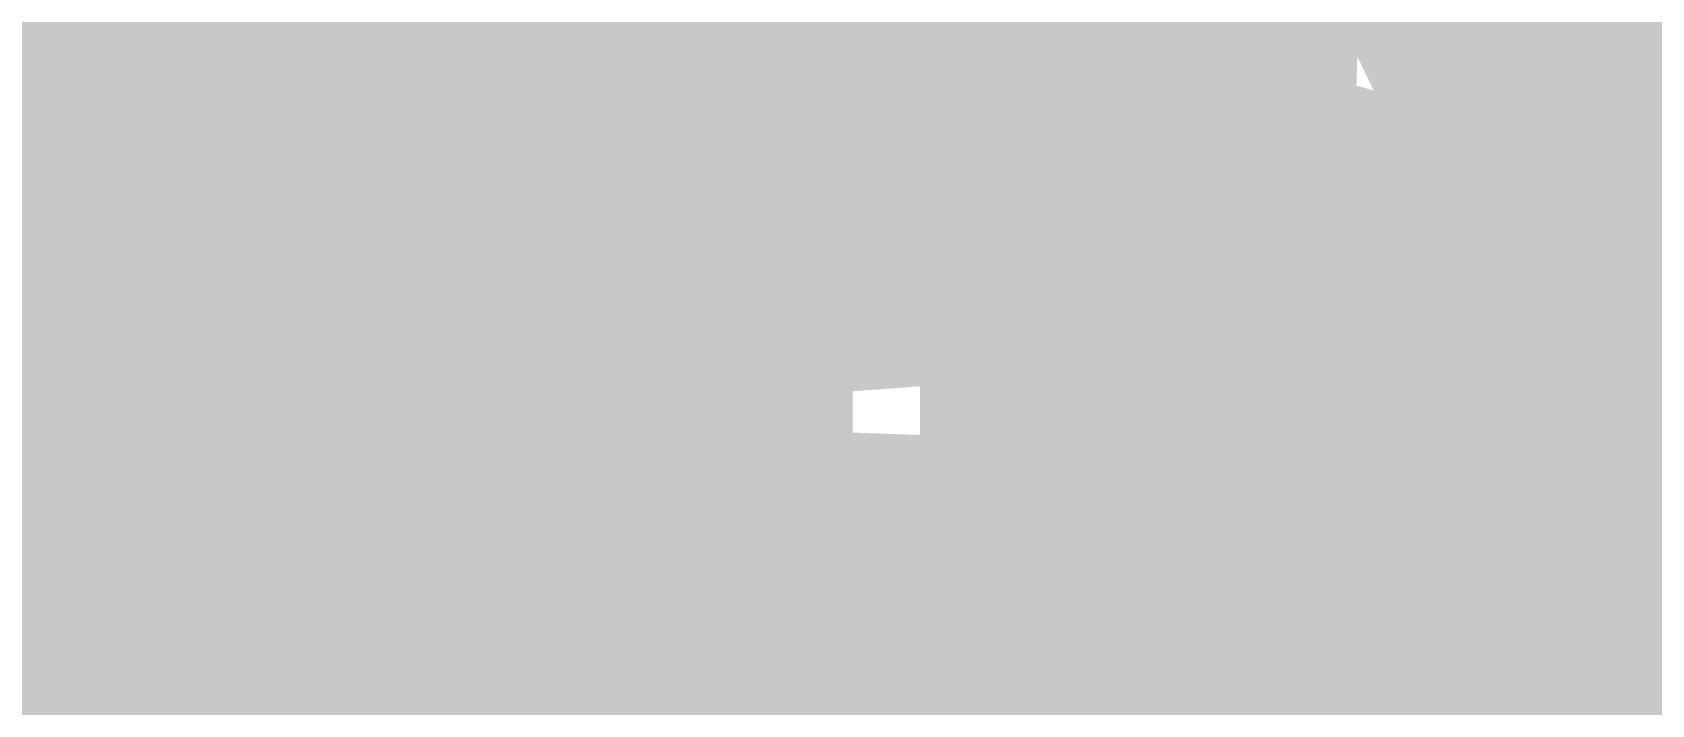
# Model space of a CAD drawing. Header units: millimetres. Extents: x -14.5 to 40, y -68.1 to 8.1.
# Drawn here: x 20.83 to 27.89, y -24.47 to -21.53 of the extents above; entities that cross this region are included whole.
import ezdxf

# ---------------------------------------------------------------- set-up
doc = ezdxf.new("R2010")
doc.units = ezdxf.units.MM
doc.header["$MEASUREMENT"] = 0
for name, color, linetype, true_color in [('Bottom-Layer', 7, 'Continuous', 0x0000ff), ('Bottom-Silkscreen-Layer', 7, 'Continuous', 0x66cc33), ('Top-Layer', 7, 'Continuous', 0xff0000), ('Top-Silkscreen-Layer', 7, 'Continuous', 0xffff00)]:
    doc.layers.add(name, color=color, linetype=linetype, true_color=true_color)

msp = doc.modelspace()

# ---------------------------------------------------------------- hatches: boundary and pattern name
at = {"layer": 'Bottom-Layer'}
msp.add_hatch(color=256, dxfattribs=at).paths.add_polyline_path([(0.7805, -0.4554), (20.5211, -0.4554), (20.2784, -0.6748), (20.1814, -0.9872), (20.2571, -1.3054), (20.4845, -1.5406), (20.8001, -1.6271), (21.1156, -1.5406), (21.343, -1.3054), (21.4187, -0.9872), (21.3217, -0.6748), (21.079, -0.4554), (39.1196, -0.4554), (39.3816, -0.6185), (39.5447, -0.8805), (39.5447, -6.2513), (38.7464, -5.4529), (38.6973, -5.4109), (38.6423, -5.3769), (38.9458, -5.0873), (39.1275, -4.7092), (39.1641, -4.2913), (39.0508, -3.8874), (38.8022, -3.5495), (38.4503, -3.3211), (38.0405, -3.2317), (37.6254, -3.2926), (37.2586, -3.4962), (36.9873, -3.8161), (36.8464, -4.2112), (36.854, -4.6306), (37.0092, -5.0204), (37.292, -5.3302), (34.9527, -5.3302), (35.2942, -5.0531), (35.5092, -4.6694), (35.5672, -4.2335), (35.4601, -3.8069), (35.2029, -3.4502), (34.832, -3.2137), (34.4001, -3.131), (33.9681, -3.2137), (33.5973, -3.4502), (33.3401, -3.8069), (33.2329, -4.2335), (33.2909, -4.6694), (33.5059, -5.0531), (33.8475, -5.3302), (33.7125, -5.3302), (33.435, -5.1532), (33.106, -5.1421), (32.8171, -5.2998), (32.6487, -5.5825), (32.6475, -5.9117), (32.814, -6.1956), (33.1017, -6.3554), (33.4307, -6.3466), (33.2691, -6.7042), (33.2349, -7.0952), (33.3321, -7.4754), (31.3336, -9.4739), (25.6112, -9.4739), (25.455, -9.1728), (25.1643, -8.998), (24.8252, -9.001), (24.5377, -9.181), (22.1737, -9.181), (14.6234, -1.6307), (14.5668, -1.3388), (14.3816, -1.1062), (14.1098, -0.9857), (13.8131, -1.0047), (13.5588, -1.1588), (13.4047, -1.413), (13.3858, -1.7097), (13.5063, -1.9816), (13.7389, -2.1668), (14.0308, -2.2233), (18.8648, -7.0573), (18.5727, -7.1098), (18.3385, -7.2921), (18.2162, -7.5625), (18.2338, -7.8588), (18.3872, -8.1128), (18.6412, -8.2662), (18.9375, -8.2838), (19.2079, -8.1615), (19.3902, -7.9273), (19.4427, -7.6352), (21.6813, -9.8739), (20.1666, -9.8739), (20.1234, -9.8307), (20.0457, -9.4972), (19.8037, -9.2548), (19.4703, -9.1767), (19.1459, -9.2862), (18.9281, -9.5505), (18.8826, -9.8899), (15.1963, -6.2037), (15.0604, -6.1129), (14.9, -6.081), (14.3625, -6.081), (14.1161, -5.9146), (13.8206, -5.881), (13.5432, -5.988), (13.3468, -6.2113), (13.276, -6.5), (13.3468, -6.7888), (13.5432, -7.012), (13.8206, -7.119), (14.1161, -7.0855), (14.3625, -6.9191), (14.7265, -6.9191), (16.8748, -9.0674), (16.6484, -9.3081), (16.5767, -9.6307), (15.0264, -11.181), (11.4624, -11.181), (11.1858, -11.0043), (10.8578, -10.9924), (10.5691, -11.1487), (10.5691, -7.1562), (10.6223, -6.853), (10.5241, -6.5612), (10.2984, -6.3519), (10, -6.276), (9.7017, -6.3519), (9.476, -6.5612), (9.3778, -6.853), (9.431, -7.1562), (9.431, -15.4), (9.4743, -15.6178), (9.5977, -15.8024), (10.1763, -16.381), (8.0624, -16.381), (7.816, -16.2146), (7.5206, -16.1811), (7.2432, -16.2881), (7.0468, -16.5113), (6.976, -16.8), (7.0468, -17.0888), (7.2432, -17.312), (7.5206, -17.419), (7.816, -17.3855), (8.0624, -17.2191), (10.0058, -17.2191), (9.8784, -17.5455), (9.947, -17.8891), (10.19, -18.1416), (10.5307, -18.2233), (11.4037, -19.0964), (11.5397, -19.1872), (11.7, -19.2191), (13.5, -19.2191), (13.6604, -19.1872), (13.7963, -19.0964), (19.8693, -13.0233), (20.1126, -12.9868), (20.3228, -12.859), (20.4674, -12.66), (30.681, -22.8736), (30.681, -39.9157), (30.4052, -40.1198), (30.279, -40.4389), (30.3406, -40.7764), (30.5713, -41.0304), (30.9014, -41.1241), (31.2311, -41.029), (31.2311, -57.0876), (31.0647, -57.3339), (31.0312, -57.6294), (31.1381, -57.9068), (31.3614, -58.1032), (31.6501, -58.174), (31.9389, -58.1032), (32.1621, -57.9068), (32.2691, -57.6294), (32.2356, -57.3339), (32.0692, -57.0876), (32.0692, -54.6609), (33.7268, -56.3186), (33.7838, -56.6114), (33.9702, -56.8443), (34.2433, -56.9641), (33.8844, -57.3231), (33.5477, -57.226), (33.2118, -57.3256), (32.9825, -57.5906), (32.9321, -57.9374), (33.0766, -58.2566), (33.3704, -58.4476), (33.7208, -58.4502), (34.0173, -58.2636), (34.1411, -58.223), (34.2464, -58.1463), (36.2464, -56.1463), (36.3372, -56.0104), (36.3691, -55.85), (36.3691, -54.05), (36.3372, -53.8896), (36.2464, -53.7537), (33.6191, -51.1265), (33.6191, -18.7585), (33.6693, -18.7664), (33.7201, -18.7691), (34.8811, -18.7691), (34.8811, -49.0376), (34.7146, -49.284), (34.6811, -49.5794), (34.7881, -49.8568), (35.0113, -50.0533), (35.3001, -50.1241), (35.5889, -50.0533), (35.8121, -49.8568), (35.9191, -49.5794), (35.8856, -49.284), (35.7191, -49.0376), (35.7191, -18.8736), (36.9317, -17.661), (37.0006, -18.0971), (37.2262, -18.4766), (37.5765, -18.7453), (38.0015, -18.8649), (38.4405, -18.8184), (38.831, -18.6124), (38.831, -44.9557), (38.5841, -44.8091), (38.2976, -44.7896), (38.0331, -44.9016), (37.8477, -45.1208), (37.7811, -45.4001), (37.8477, -45.6794), (38.0331, -45.8987), (38.2976, -46.0106), (38.5841, -45.9912), (38.831, -45.8446), (38.831, -49.5757), (38.4807, -49.926), (38.1888, -49.9825), (37.9562, -50.1677), (37.8357, -50.4395), (37.8547, -50.7362), (38.0088, -50.9905), (38.2631, -51.1446), (38.5598, -51.1636), (38.8316, -51.0431), (39.0168, -50.8105), (39.0733, -50.5186), (39.5447, -50.0472), (39.5447, -59.3196), (39.3816, -59.5816), (39.1196, -59.7447), (0.7805, -59.7447), (0.5185, -59.5816), (0.3554, -59.3197), (0.3554, -0.8805), (0.5185, -0.6185)])
at = {"layer": 'Bottom-Silkscreen-Layer'}
for points in [[(27.0728, -22.0793), (27.0728, -22.1252), (27.0565, -22.1252), (27.0401, -22.1252), (27.0401, -22.1416), (27.0401, -22.158), (27.0237, -22.158), (27.0073, -22.158), (27.0073, -22.1744), (27.0073, -22.1907), (26.9913, -22.1907), (26.9752, -22.1907), (26.9733, -22.2219), (26.9713, -22.253), (26.9565, -22.2551), (26.9418, -22.2572), (26.9418, -22.2731), (26.9418, -22.289), (26.9254, -22.289), (26.909, -22.289), (26.909, -22.3054), (26.909, -22.3218), (26.893, -22.3218), (26.8769, -22.3218), (26.8749, -22.3529), (26.8729, -22.3841), (26.8582, -22.3862), (26.8434, -22.3883), (26.8434, -22.4042), (26.8434, -22.4201), (26.7156, -22.4201), (26.5878, -22.4201), (26.5878, -22.4037), (26.5878, -22.3873), (26.5714, -22.3873), (26.555, -22.3873), (26.555, -22.371), (26.555, -22.3546), (26.5386, -22.3546), (26.5223, -22.3546), (26.5223, -22.3387), (26.5223, -22.3227), (26.5075, -22.3206), (26.4928, -22.3185), (26.4908, -22.2874), (26.4888, -22.2563), (26.4727, -22.2563), (26.4567, -22.2563), (26.4567, -22.2399), (26.4567, -22.2235), (26.4403, -22.2235), (26.4239, -22.2235), (26.4239, -22.2071), (26.4239, -22.1907), (26.4076, -22.1907), (26.3912, -22.1907), (26.3912, -22.1747), (26.3912, -22.1586), (26.3748, -22.1422), (26.3584, -22.1258), (26.3584, -22.1096), (26.3584, -22.0933), (26.3436, -22.0912), (26.3289, -22.0892), (26.3268, -22.0669), (26.3247, -22.0447), (26.3333, -22.0392), (26.342, -22.0336), (26.478, -22.0335), (26.614, -22.0334), (26.614, -22.0498), (26.614, -22.0662), (26.6304, -22.0662), (26.6468, -22.0662), (26.6468, -22.0821), (26.6468, -22.0981), (26.6615, -22.1002), (26.6763, -22.1023), (26.6783, -22.1167), (26.6804, -22.1311), (26.6922, -22.1349), (26.7039, -22.1386), (26.711, -22.1532), (26.718, -22.1678), (26.7185, -22.1498), (26.7189, -22.1318), (26.7353, -22.1318), (26.7517, -22.1318), (26.7517, -22.1054), (26.7517, -22.079), (26.7681, -22.0716), (26.7844, -22.0641), (26.7844, -22.0488), (26.7844, -22.0334), (26.9286, -22.0334), (27.0728, -22.0334)], [(21.8947, -23.2098), (21.8947, -23.9275), (21.4523, -23.9275), (21.0098, -23.9275), (21.0098, -23.8161), (21.0098, -23.7046), (21.3245, -23.7046), (21.6391, -23.7046), (21.6391, -23.5211), (21.6391, -23.3376), (21.3769, -23.3376), (21.1147, -23.3376), (21.1147, -23.3217), (21.1147, -23.3058), (21.1, -23.3037), (21.0852, -23.3016), (21.0834, -23.2116), (21.0816, -23.1217), (21.0981, -23.1175), (21.1147, -23.1134), (21.1147, -23.0977), (21.1147, -23.082), (21.3769, -23.082), (21.6391, -23.082), (21.6391, -22.8985), (21.6391, -22.715), (21.3245, -22.715), (21.0098, -22.715), (21.0098, -22.6036), (21.0098, -22.4922), (21.4523, -22.4922), (21.8947, -22.4922)], [(23.3367, -22.6036), (23.3367, -22.715), (23.1237, -22.715), (22.9107, -22.715), (22.9107, -23.3213), (22.9107, -23.9275), (22.7743, -23.9275), (22.638, -23.9275), (22.6301, -23.9196), (22.6223, -23.9117), (22.6223, -23.3134), (22.6223, -22.715), (22.4256, -22.715), (22.229, -22.715), (22.229, -22.6036), (22.229, -22.4922), (22.7829, -22.4922), (23.3367, -22.4922)], [(25.8602, -23.2098), (25.8602, -23.9275), (25.4866, -23.9275), (25.113, -23.9275), (25.113, -23.9114), (25.113, -23.8953), (25.0655, -23.8933), (25.018, -23.8914), (25.0159, -23.8767), (25.0138, -23.8619), (24.9979, -23.8619), (24.9819, -23.8619), (24.9819, -23.8455), (24.9819, -23.8292), (24.9655, -23.8292), (24.9492, -23.8292), (24.9492, -23.8128), (24.9492, -23.7964), (24.9328, -23.7964), (24.9164, -23.7964), (24.9164, -23.78), (24.9164, -23.7636), (24.9, -23.7636), (24.8836, -23.7636), (24.8836, -23.7309), (24.8836, -23.6981), (24.8672, -23.6981), (24.8508, -23.6981), (24.8508, -23.6457), (24.8508, -23.5932), (24.8408, -23.5932), (24.8308, -23.5932), (24.8245, -23.5764), (24.8181, -23.5596), (24.8181, -23.5011), (24.8181, -23.4425), (24.8342, -23.4425), (24.8504, -23.4425), (24.8522, -23.3786), (24.8541, -23.3147), (24.8689, -23.3126), (24.8836, -23.3105), (24.8836, -23.2946), (24.8836, -23.2787), (24.9, -23.2787), (24.9164, -23.2787), (24.9164, -23.2623), (24.9164, -23.2459), (24.9328, -23.2459), (24.9492, -23.2459), (24.9492, -23.2295), (24.9492, -23.2131), (24.9651, -23.2131), (24.981, -23.2131), (24.9831, -23.1984), (24.9852, -23.1836), (25.0344, -23.1799), (25.0835, -23.1762), (25.0491, -23.175), (25.0147, -23.1738), (25.0147, -23.1574), (25.0147, -23.141), (24.9983, -23.141), (24.9819, -23.141), (24.9819, -23.1246), (24.9819, -23.1083), (24.9655, -23.1083), (24.9492, -23.1083), (24.9492, -23.0923), (24.9492, -23.0764), (24.9344, -23.0743), (24.9197, -23.0722), (24.9177, -23.0425), (24.9158, -23.0128), (24.9013, -23.0065), (24.8869, -23.0001), (24.8851, -22.8772), (24.8833, -22.7544), (24.8999, -22.7544), (24.9164, -22.7544), (24.9164, -22.7116), (24.9164, -22.6689), (24.9328, -22.6614), (24.9492, -22.6539), (24.9492, -22.6386), (24.9492, -22.6233), (24.9655, -22.6233), (24.9819, -22.6233), (24.9819, -22.6069), (24.9819, -22.5905), (24.9983, -22.5905), (25.0147, -22.5905), (25.0147, -22.5809), (25.0147, -22.5713), (25.0274, -22.5645), (25.0401, -22.5577), (25.0597, -22.5577), (25.0793, -22.5577), (25.0814, -22.543), (25.0835, -22.5283), (25.147, -22.5264), (25.2105, -22.5245), (25.2126, -22.51), (25.2146, -22.4955), (25.5374, -22.4938), (25.8602, -22.4921)], [(26.909, -22.5086), (26.909, -22.525), (26.9418, -22.525), (26.9745, -22.525), (26.9745, -22.541), (26.9745, -22.557), (27.0057, -22.559), (27.0368, -22.561), (27.0389, -22.5758), (27.041, -22.5905), (27.0569, -22.5905), (27.0728, -22.5905), (27.0728, -22.6069), (27.0728, -22.6233), (27.0892, -22.6233), (27.1056, -22.6233), (27.1056, -22.6373), (27.1056, -22.6513), (27.122, -22.6665), (27.1384, -22.6816), (27.1384, -22.718), (27.1384, -22.7544), (27.1548, -22.7544), (27.1712, -22.7544), (27.1712, -22.8985), (27.1712, -23.0427), (27.1548, -23.0427), (27.1384, -23.0427), (27.1384, -23.0755), (27.1384, -23.1083), (27.122, -23.1083), (27.1056, -23.1083), (27.1056, -23.1246), (27.1056, -23.141), (27.0896, -23.141), (27.0736, -23.141), (27.0716, -23.1722), (27.0696, -23.2033), (27.0384, -23.2053), (27.0073, -23.2073), (27.0073, -23.2233), (27.0073, -23.2393), (26.9909, -23.2393), (26.9745, -23.2393), (26.9745, -23.2557), (26.9745, -23.2721), (26.9418, -23.2721), (26.909, -23.2721), (26.909, -23.2885), (26.909, -23.3049), (26.8762, -23.3049), (26.8434, -23.3049), (26.8434, -23.3213), (26.8434, -23.3376), (26.8107, -23.3376), (26.7779, -23.3376), (26.7779, -23.354), (26.7779, -23.3704), (26.7451, -23.3704), (26.7123, -23.3704), (26.7123, -23.3868), (26.7123, -23.4032), (26.6796, -23.4032), (26.6468, -23.4032), (26.6468, -23.4196), (26.6468, -23.4359), (26.614, -23.4359), (26.5813, -23.4359), (26.5813, -23.4523), (26.5813, -23.4687), (26.5649, -23.4687), (26.5485, -23.4687), (26.5485, -23.4851), (26.5485, -23.5015), (26.5321, -23.5015), (26.5157, -23.5015), (26.5157, -23.5539), (26.5157, -23.6063), (26.5321, -23.6063), (26.5485, -23.6063), (26.5485, -23.6227), (26.5485, -23.6391), (26.5649, -23.6391), (26.5813, -23.6391), (26.5813, -23.6552), (26.5813, -23.6713), (26.6255, -23.6732), (26.6697, -23.6752), (26.6762, -23.6899), (26.6827, -23.7046), (26.7008, -23.7046), (26.7189, -23.7046), (26.7189, -23.6883), (26.7189, -23.6719), (26.8008, -23.6719), (26.8828, -23.6719), (26.8828, -23.6555), (26.8828, -23.6391), (26.9151, -23.6391), (26.9474, -23.6391), (26.9495, -23.6244), (26.9516, -23.6096), (26.9827, -23.6076), (27.0139, -23.6056), (27.0139, -23.5936), (27.0139, -23.5815), (27.0242, -23.5775), (27.0346, -23.5736), (27.0865, -23.5736), (27.1384, -23.5736), (27.1384, -23.6063), (27.1384, -23.6391), (27.1548, -23.6391), (27.1712, -23.6391), (27.1712, -23.6719), (27.1712, -23.7046), (27.1876, -23.7046), (27.2039, -23.7046), (27.2039, -23.737), (27.2039, -23.7693), (27.2187, -23.7714), (27.2334, -23.7735), (27.2355, -23.8013), (27.2375, -23.8292), (27.2207, -23.8292), (27.2039, -23.8292), (27.2039, -23.8455), (27.2039, -23.8619), (27.1712, -23.8619), (27.1384, -23.8619), (27.1384, -23.8783), (27.1384, -23.8947), (27.0892, -23.8947), (27.0401, -23.8947), (27.0401, -23.9111), (27.0401, -23.9275), (26.9914, -23.9275), (26.9427, -23.9275), (26.9406, -23.9422), (26.9385, -23.957), (26.7156, -23.957), (26.4928, -23.957), (26.4907, -23.9422), (26.4886, -23.9275), (26.4563, -23.9275), (26.4239, -23.9275), (26.4239, -23.9111), (26.4239, -23.8947), (26.3912, -23.8947), (26.3584, -23.8947), (26.3584, -23.8783), (26.3584, -23.8619), (26.342, -23.8619), (26.3256, -23.8619), (26.3256, -23.8455), (26.3256, -23.8292), (26.3092, -23.8292), (26.2929, -23.8292), (26.2929, -23.8128), (26.2929, -23.7964), (26.2765, -23.7964), (26.2601, -23.7964), (26.2601, -23.7636), (26.2601, -23.7309), (26.2437, -23.7309), (26.2273, -23.7309), (26.2273, -23.6817), (26.2273, -23.6326), (26.2109, -23.6326), (26.1945, -23.6326), (26.1945, -23.5375), (26.1945, -23.4425), (26.2109, -23.4425), (26.2273, -23.4425), (26.2273, -23.3933), (26.2273, -23.3442), (26.2437, -23.3442), (26.2601, -23.3442), (26.2601, -23.3114), (26.2601, -23.2787), (26.2765, -23.2787), (26.2929, -23.2787), (26.2929, -23.2623), (26.2929, -23.2459), (26.3092, -23.2459), (26.3256, -23.2459), (26.3256, -23.2295), (26.3256, -23.2131), (26.3584, -23.2131), (26.3912, -23.2131), (26.3912, -23.1967), (26.3912, -23.1803), (26.4076, -23.1803), (26.4239, -23.1803), (26.4239, -23.164), (26.4239, -23.1476), (26.4567, -23.1476), (26.4895, -23.1476), (26.4895, -23.1312), (26.4895, -23.1148), (26.5223, -23.1148), (26.555, -23.1148), (26.555, -23.0984), (26.555, -23.082), (26.5878, -23.082), (26.6206, -23.082), (26.6206, -23.0657), (26.6206, -23.0493), (26.6697, -23.0493), (26.7189, -23.0493), (26.7189, -23.0329), (26.7189, -23.0165), (26.7348, -23.0165), (26.7508, -23.0165), (26.7529, -23.0018), (26.755, -22.987), (26.7857, -22.985), (26.8165, -22.983), (26.8185, -22.9523), (26.8205, -22.9215), (26.8352, -22.9194), (26.85, -22.9173), (26.85, -22.8653), (26.85, -22.8133), (26.8336, -22.8133), (26.8172, -22.8133), (26.8172, -22.797), (26.8172, -22.7806), (26.7844, -22.7806), (26.7517, -22.7806), (26.7517, -22.7642), (26.7517, -22.7478), (26.6829, -22.7478), (26.614, -22.7478), (26.614, -22.7642), (26.614, -22.7806), (26.5485, -22.7806), (26.4829, -22.7806), (26.4829, -22.797), (26.4829, -22.8133), (26.4502, -22.8133), (26.4174, -22.8133), (26.4174, -22.8297), (26.4174, -22.8461), (26.3551, -22.8461), (26.2929, -22.8461), (26.2929, -22.8133), (26.2929, -22.7806), (26.2765, -22.7806), (26.2601, -22.7806), (26.2601, -22.7478), (26.2601, -22.715), (26.254, -22.715), (26.2479, -22.715), (26.2376, -22.7047), (26.2273, -22.6944), (26.2273, -22.6425), (26.2273, -22.5905), (26.2437, -22.5905), (26.2601, -22.5905), (26.2601, -22.5741), (26.2601, -22.5577), (26.2924, -22.5577), (26.3247, -22.5577), (26.3268, -22.543), (26.3289, -22.5283), (26.3764, -22.5263), (26.4239, -22.5244), (26.4239, -22.5083), (26.4239, -22.4922), (26.6665, -22.4922), (26.909, -22.4922)], [(28.6001, -22.5709), (28.6001, -22.6495), (28.5902, -22.6495), (28.5804, -22.6495), (28.5804, -22.715), (28.5804, -22.7806), (28.5643, -22.7806), (28.5481, -22.7806), (28.5462, -22.8412), (28.5444, -22.9018), (28.5296, -22.9083), (28.5149, -22.9148), (28.5149, -22.9617), (28.5149, -23.0086), (28.4986, -23.024), (28.4823, -23.0394), (28.4822, -23.0902), (28.4821, -23.141), (28.4659, -23.141), (28.4498, -23.141), (28.4479, -23.2049), (28.446, -23.2688), (28.4315, -23.2709), (28.417, -23.2729), (28.4151, -23.3331), (28.4133, -23.3933), (28.3985, -23.3998), (28.3838, -23.4063), (28.3838, -23.4539), (28.3838, -23.5015), (28.3674, -23.5015), (28.351, -23.5015), (28.351, -23.567), (28.351, -23.6326), (28.3348, -23.6326), (28.3187, -23.6326), (28.3168, -23.6965), (28.3149, -23.7603), (28.3002, -23.7624), (28.2855, -23.7645), (28.2855, -23.8168), (28.2855, -23.8691), (28.2691, -23.8855), (28.2527, -23.9018), (28.2527, -23.9147), (28.2527, -23.9275), (28.0429, -23.9275), (27.8332, -23.9275), (27.8332, -23.9115), (27.8332, -23.8956), (27.8184, -23.8935), (27.8037, -23.8914), (27.8018, -23.8275), (27.7999, -23.7636), (27.7838, -23.7636), (27.7676, -23.7636), (27.7676, -23.6981), (27.7676, -23.6326), (27.7513, -23.6326), (27.7349, -23.6326), (27.7349, -23.5834), (27.7349, -23.5342), (27.7288, -23.5342), (27.7227, -23.5342), (27.7124, -23.5239), (27.7021, -23.5136), (27.7021, -23.4589), (27.7021, -23.4041), (27.6873, -23.402), (27.6726, -23.3999), (27.6707, -23.336), (27.6688, -23.2721), (27.6527, -23.2721), (27.6365, -23.2721), (27.6365, -23.2232), (27.6365, -23.1744), (27.6202, -23.158), (27.6038, -23.1416), (27.6038, -23.0926), (27.6038, -23.0436), (27.589, -23.0415), (27.5743, -23.0394), (27.5724, -22.9755), (27.5705, -22.9116), (27.5544, -22.9116), (27.5382, -22.9116), (27.5382, -22.8461), (27.5382, -22.7806), (27.5218, -22.7806), (27.5055, -22.7806), (27.5055, -22.7314), (27.5055, -22.6823), (27.4994, -22.6823), (27.4933, -22.6823), (27.483, -22.672), (27.4727, -22.6617), (27.4727, -22.5769), (27.4727, -22.4922), (27.6169, -22.4922), (27.7611, -22.4922), (27.7611, -22.5081), (27.7611, -22.5241), (27.7758, -22.5262), (27.7906, -22.5283), (27.7925, -22.5917), (27.7943, -22.6552), (27.8088, -22.6573), (27.8234, -22.6593), (27.8252, -22.7228), (27.8271, -22.7863), (27.8416, -22.7883), (27.8561, -22.7904), (27.858, -22.8539), (27.8599, -22.9173), (27.8744, -22.9194), (27.8889, -22.9215), (27.8908, -22.9839), (27.8926, -23.0464), (27.9071, -23.0527), (27.9217, -23.0591), (27.9235, -23.1183), (27.9254, -23.1774), (27.9399, -23.1838), (27.9544, -23.1902), (27.9564, -23.2487), (27.9583, -23.3071), (27.9744, -23.3221), (27.9905, -23.337), (27.9905, -23.3874), (27.9905, -23.4377), (28.0069, -23.4529), (28.0233, -23.4681), (28.0243, -23.5225), (28.0252, -23.5768), (28.028, -23.5588), (28.0307, -23.5408), (28.0466, -23.5408), (28.0626, -23.5408), (28.0626, -23.4753), (28.0626, -23.4097), (28.079, -23.4097), (28.0954, -23.4097), (28.0954, -23.3442), (28.0954, -23.2787), (28.1118, -23.2787), (28.1281, -23.2787), (28.1281, -23.2131), (28.1281, -23.1476), (28.1445, -23.1476), (28.1609, -23.1476), (28.1609, -23.082), (28.1609, -23.0165), (28.1773, -23.0165), (28.1937, -23.0165), (28.1937, -22.951), (28.1937, -22.8854), (28.2101, -22.8854), (28.2265, -22.8854), (28.2265, -22.8199), (28.2265, -22.7544), (28.2428, -22.7544), (28.2592, -22.7544), (28.2592, -22.6888), (28.2592, -22.6233), (28.2756, -22.6233), (28.292, -22.6233), (28.292, -22.5577), (28.292, -22.4922), (28.446, -22.4922), (28.6001, -22.4922)], [(25.3675, -22.7625), (25.3654, -22.7773), (25.3179, -22.7792), (25.2703, -22.7811), (25.2703, -22.7972), (25.2703, -22.8133), (25.2539, -22.8133), (25.2376, -22.8133), (25.2376, -22.8297), (25.2376, -22.8461), (25.2212, -22.8461), (25.2048, -22.8461), (25.2048, -22.8981), (25.2048, -22.9501), (25.2195, -22.9521), (25.2343, -22.9542), (25.2363, -22.9854), (25.2383, -23.0165), (25.2543, -23.0165), (25.2703, -23.0165), (25.2703, -23.0329), (25.2703, -23.0493), (25.3359, -23.0493), (25.4014, -23.0493), (25.4014, -23.0657), (25.4014, -23.082), (25.4702, -23.082), (25.5391, -23.082), (25.5391, -22.9149), (25.5391, -22.7478), (25.4543, -22.7478), (25.3696, -22.7478)], [(25.2376, -23.354), (25.2376, -23.3704), (25.2212, -23.3704), (25.2048, -23.3704), (25.2048, -23.3868), (25.2048, -23.4032), (25.1884, -23.4032), (25.172, -23.4032), (25.172, -23.5048), (25.172, -23.6063), (25.1884, -23.6063), (25.2048, -23.6063), (25.2048, -23.6224), (25.2048, -23.6384), (25.2359, -23.6404), (25.2671, -23.6424), (25.2691, -23.6571), (25.2712, -23.6719), (25.4052, -23.6719), (25.5391, -23.6719), (25.5391, -23.5048), (25.5391, -23.3376), (25.3883, -23.3376), (25.2376, -23.3376)]]:
    msp.add_hatch(color=256, dxfattribs=at).paths.add_polyline_path(points)
at = {"layer": 'Top-Layer'}
msp.add_hatch(color=256, dxfattribs=at).paths.add_polyline_path([(20.6191, -20.4001), (20.5872, -20.2397), (20.4964, -20.1038), (20.2726, -19.88), (20.9014, -20.0502), (21.5527, -20.0427), (22.1775, -19.8581), (22.7283, -19.5103), (23.1635, -19.0256), (23.4503, -18.4407), (23.567, -17.7998), (23.5047, -17.1514), (23.2681, -16.5445), (22.8752, -16.0249), (22.3556, -15.632), (21.7487, -15.3954), (21.1003, -15.3331), (20.4594, -15.4498), (19.8745, -15.7366), (19.3898, -16.1718), (19.042, -16.7226), (18.8574, -17.3474), (18.8499, -17.9987), (19.0201, -18.6275), (18.6191, -18.2265), (18.6191, -13.7511), (19.3566, -13.7511), (19.5822, -13.6576), (19.6757, -13.432), (19.6757, -12.9824), (19.9206, -13.0237), (20.1623, -12.9663), (20.3624, -12.8191), (20.7999, -12.8191), (20.9603, -12.7872), (21.0962, -12.6964), (22.4736, -11.319), (22.6, -11.319), (22.7061, -11.3008), (22.8001, -11.2485), (22.894, -11.3008), (23.0001, -11.319), (23.4001, -11.319), (23.5061, -11.3009), (23.6, -11.2486), (23.6254, -11.267), (23.6524, -11.2828), (23.3687, -11.3771), (23.1623, -11.5935), (23.0813, -11.8813), (23.1447, -12.1735), (23.3377, -12.4019), (23.6152, -12.5132), (23.9125, -12.4815), (24.1602, -12.3141), (24.3006, -12.0501), (24.3009, -11.7511), (24.161, -11.4868), (23.9136, -11.319), (24.2, -11.319), (24.2948, -11.3046), (24.381, -11.2626), (24.381, -25.7292), (24.4129, -25.8895), (24.5037, -26.0255), (25.6419, -27.1636), (25.6419, -28.4351), (25.7354, -28.6607), (25.961, -28.7541), (26.1569, -28.7541), (26.1569, -28.854), (26.1888, -29.0143), (26.2797, -29.1503), (27.2264, -30.097), (26.788, -30.097), (26.5624, -30.1905), (26.469, -30.4161), (26.469, -31.3161), (26.5624, -31.5417), (26.788, -31.6351), (27.588, -31.6351), (27.7713, -31.5772), (27.888, -31.4246), (28.0048, -31.5772), (28.1881, -31.6351), (28.9881, -31.6351), (29.2137, -31.5417), (29.3071, -31.3161), (29.3071, -30.4161), (29.2137, -30.1905), (28.9881, -30.097), (28.4116, -30.097), (27.0687, -28.7541), (27.191, -28.7541), (27.4166, -28.6607), (27.51, -28.4351), (27.51, -26.5751), (27.4166, -26.3495), (27.191, -26.256), (26.5692, -26.256), (26.6133, -26.1159), (26.6234, -25.9694), (33.8237, -18.7691), (35.0801, -18.7691), (35.3246, -18.7036), (35.5036, -18.5246), (35.5691, -18.28), (35.5691, -16.92), (35.5677, -16.8829), (35.5635, -16.8459), (35.6762, -16.9004), (35.8001, -16.9191), (37.2302, -16.9191), (37.0113, -17.2743), (36.9312, -17.6837), (36.9999, -18.0952), (37.2087, -18.4564), (37.5311, -18.7212), (37.5311, -29.4706), (29.1243, -38.0616), (29.0758, -37.9962), (29.0191, -37.9377), (29.0191, -36.0001), (28.9872, -35.8397), (28.8964, -35.7038), (21.9467, -28.7541), (22.8211, -28.7541), (23.0467, -28.6607), (23.1402, -28.4351), (23.1402, -26.5751), (23.0467, -26.3495), (22.8211, -26.256), (21.5911, -26.256), (21.3655, -26.3495), (21.2721, -26.5751), (21.2721, -28.0795), (20.6191, -27.4265)])

# ---------------------------------------------------------------- linework, layer by layer
at = {"layer": 'Bottom-Silkscreen-Layer', "const_width": 0.254}
for points in [[(27.0728, -22.0793), (27.0728, -22.1252), (27.0565, -22.1252), (27.0401, -22.1252), (27.0401, -22.1416), (27.0401, -22.158), (27.0237, -22.158), (27.0073, -22.158), (27.0073, -22.1744), (27.0073, -22.1907), (26.9913, -22.1907), (26.9752, -22.1907), (26.9733, -22.2219), (26.9713, -22.253), (26.9565, -22.2551), (26.9418, -22.2572), (26.9418, -22.2731), (26.9418, -22.289), (26.9254, -22.289), (26.909, -22.289), (26.909, -22.3054), (26.909, -22.3218), (26.893, -22.3218), (26.8769, -22.3218), (26.8749, -22.3529), (26.8729, -22.3841), (26.8582, -22.3862), (26.8434, -22.3883), (26.8434, -22.4042), (26.8434, -22.4201), (26.7156, -22.4201), (26.5878, -22.4201), (26.5878, -22.4037), (26.5878, -22.3873), (26.5714, -22.3873), (26.555, -22.3873), (26.555, -22.371), (26.555, -22.3546), (26.5386, -22.3546), (26.5223, -22.3546), (26.5223, -22.3387), (26.5223, -22.3227), (26.5075, -22.3206), (26.4928, -22.3185), (26.4908, -22.2874), (26.4888, -22.2563), (26.4727, -22.2563), (26.4567, -22.2563), (26.4567, -22.2399), (26.4567, -22.2235), (26.4403, -22.2235), (26.4239, -22.2235), (26.4239, -22.2071), (26.4239, -22.1907), (26.4076, -22.1907), (26.3912, -22.1907), (26.3912, -22.1747), (26.3912, -22.1586), (26.3748, -22.1422), (26.3584, -22.1258), (26.3584, -22.1096), (26.3584, -22.0933), (26.3436, -22.0912), (26.3289, -22.0892), (26.3268, -22.0669), (26.3247, -22.0447), (26.3333, -22.0392), (26.342, -22.0336), (26.478, -22.0335), (26.614, -22.0334), (26.614, -22.0498), (26.614, -22.0662), (26.6304, -22.0662), (26.6468, -22.0662), (26.6468, -22.0821), (26.6468, -22.0981), (26.6615, -22.1002), (26.6763, -22.1023), (26.6783, -22.1167), (26.6804, -22.1311), (26.6922, -22.1349), (26.7039, -22.1386), (26.711, -22.1532), (26.718, -22.1678), (26.7185, -22.1498), (26.7189, -22.1318), (26.7353, -22.1318), (26.7517, -22.1318), (26.7517, -22.1054), (26.7517, -22.079), (26.7681, -22.0716), (26.7844, -22.0641), (26.7844, -22.0488), (26.7844, -22.0334), (26.9286, -22.0334), (27.0728, -22.0334)], [(21.8947, -23.2098), (21.8947, -23.9275), (21.4523, -23.9275), (21.0098, -23.9275), (21.0098, -23.8161), (21.0098, -23.7046), (21.3245, -23.7046), (21.6391, -23.7046), (21.6391, -23.5211), (21.6391, -23.3376), (21.3769, -23.3376), (21.1147, -23.3376), (21.1147, -23.3217), (21.1147, -23.3058), (21.1, -23.3037), (21.0852, -23.3016), (21.0834, -23.2116), (21.0816, -23.1217), (21.0981, -23.1175), (21.1147, -23.1134), (21.1147, -23.0977), (21.1147, -23.082), (21.3769, -23.082), (21.6391, -23.082), (21.6391, -22.8985), (21.6391, -22.715), (21.3245, -22.715), (21.0098, -22.715), (21.0098, -22.6036), (21.0098, -22.4922), (21.4523, -22.4922), (21.8947, -22.4922)], [(23.3367, -22.6036), (23.3367, -22.715), (23.1237, -22.715), (22.9107, -22.715), (22.9107, -23.3213), (22.9107, -23.9275), (22.7743, -23.9275), (22.638, -23.9275), (22.6301, -23.9196), (22.6223, -23.9117), (22.6223, -23.3134), (22.6223, -22.715), (22.4256, -22.715), (22.229, -22.715), (22.229, -22.6036), (22.229, -22.4922), (22.7829, -22.4922), (23.3367, -22.4922)], [(25.8602, -23.2098), (25.8602, -23.9275), (25.4866, -23.9275), (25.113, -23.9275), (25.113, -23.9114), (25.113, -23.8953), (25.0655, -23.8933), (25.018, -23.8914), (25.0159, -23.8767), (25.0138, -23.8619), (24.9979, -23.8619), (24.9819, -23.8619), (24.9819, -23.8455), (24.9819, -23.8292), (24.9655, -23.8292), (24.9492, -23.8292), (24.9492, -23.8128), (24.9492, -23.7964), (24.9328, -23.7964), (24.9164, -23.7964), (24.9164, -23.78), (24.9164, -23.7636), (24.9, -23.7636), (24.8836, -23.7636), (24.8836, -23.7309), (24.8836, -23.6981), (24.8672, -23.6981), (24.8508, -23.6981), (24.8508, -23.6457), (24.8508, -23.5932), (24.8408, -23.5932), (24.8308, -23.5932), (24.8245, -23.5764), (24.8181, -23.5596), (24.8181, -23.5011), (24.8181, -23.4425), (24.8342, -23.4425), (24.8504, -23.4425), (24.8522, -23.3786), (24.8541, -23.3147), (24.8689, -23.3126), (24.8836, -23.3105), (24.8836, -23.2946), (24.8836, -23.2787), (24.9, -23.2787), (24.9164, -23.2787), (24.9164, -23.2623), (24.9164, -23.2459), (24.9328, -23.2459), (24.9492, -23.2459), (24.9492, -23.2295), (24.9492, -23.2131), (24.9651, -23.2131), (24.981, -23.2131), (24.9831, -23.1984), (24.9852, -23.1836), (25.0344, -23.1799), (25.0835, -23.1762), (25.0491, -23.175), (25.0147, -23.1738), (25.0147, -23.1574), (25.0147, -23.141), (24.9983, -23.141), (24.9819, -23.141), (24.9819, -23.1246), (24.9819, -23.1083), (24.9655, -23.1083), (24.9492, -23.1083), (24.9492, -23.0923), (24.9492, -23.0764), (24.9344, -23.0743), (24.9197, -23.0722), (24.9177, -23.0425), (24.9158, -23.0128), (24.9013, -23.0065), (24.8869, -23.0001), (24.8851, -22.8772), (24.8833, -22.7544), (24.8999, -22.7544), (24.9164, -22.7544), (24.9164, -22.7116), (24.9164, -22.6689), (24.9328, -22.6614), (24.9492, -22.6539), (24.9492, -22.6386), (24.9492, -22.6233), (24.9655, -22.6233), (24.9819, -22.6233), (24.9819, -22.6069), (24.9819, -22.5905), (24.9983, -22.5905), (25.0147, -22.5905), (25.0147, -22.5809), (25.0147, -22.5713), (25.0274, -22.5645), (25.0401, -22.5577), (25.0597, -22.5577), (25.0793, -22.5577), (25.0814, -22.543), (25.0835, -22.5283), (25.147, -22.5264), (25.2105, -22.5245), (25.2126, -22.51), (25.2146, -22.4955), (25.5374, -22.4938), (25.8602, -22.4921)], [(26.909, -22.5086), (26.909, -22.525), (26.9418, -22.525), (26.9745, -22.525), (26.9745, -22.541), (26.9745, -22.557), (27.0057, -22.559), (27.0368, -22.561), (27.0389, -22.5758), (27.041, -22.5905), (27.0569, -22.5905), (27.0728, -22.5905), (27.0728, -22.6069), (27.0728, -22.6233), (27.0892, -22.6233), (27.1056, -22.6233), (27.1056, -22.6373), (27.1056, -22.6513), (27.122, -22.6665), (27.1384, -22.6816), (27.1384, -22.718), (27.1384, -22.7544), (27.1548, -22.7544), (27.1712, -22.7544), (27.1712, -22.8985), (27.1712, -23.0427), (27.1548, -23.0427), (27.1384, -23.0427), (27.1384, -23.0755), (27.1384, -23.1083), (27.122, -23.1083), (27.1056, -23.1083), (27.1056, -23.1246), (27.1056, -23.141), (27.0896, -23.141), (27.0736, -23.141), (27.0716, -23.1722), (27.0696, -23.2033), (27.0384, -23.2053), (27.0073, -23.2073), (27.0073, -23.2233), (27.0073, -23.2393), (26.9909, -23.2393), (26.9745, -23.2393), (26.9745, -23.2557), (26.9745, -23.2721), (26.9418, -23.2721), (26.909, -23.2721), (26.909, -23.2885), (26.909, -23.3049), (26.8762, -23.3049), (26.8434, -23.3049), (26.8434, -23.3213), (26.8434, -23.3376), (26.8107, -23.3376), (26.7779, -23.3376), (26.7779, -23.354), (26.7779, -23.3704), (26.7451, -23.3704), (26.7123, -23.3704), (26.7123, -23.3868), (26.7123, -23.4032), (26.6796, -23.4032), (26.6468, -23.4032), (26.6468, -23.4196), (26.6468, -23.4359), (26.614, -23.4359), (26.5813, -23.4359), (26.5813, -23.4523), (26.5813, -23.4687), (26.5649, -23.4687), (26.5485, -23.4687), (26.5485, -23.4851), (26.5485, -23.5015), (26.5321, -23.5015), (26.5157, -23.5015), (26.5157, -23.5539), (26.5157, -23.6063), (26.5321, -23.6063), (26.5485, -23.6063), (26.5485, -23.6227), (26.5485, -23.6391), (26.5649, -23.6391), (26.5813, -23.6391), (26.5813, -23.6552), (26.5813, -23.6713), (26.6255, -23.6732), (26.6697, -23.6752), (26.6762, -23.6899), (26.6827, -23.7046), (26.7008, -23.7046), (26.7189, -23.7046), (26.7189, -23.6883), (26.7189, -23.6719), (26.8008, -23.6719), (26.8828, -23.6719), (26.8828, -23.6555), (26.8828, -23.6391), (26.9151, -23.6391), (26.9474, -23.6391), (26.9495, -23.6244), (26.9516, -23.6096), (26.9827, -23.6076), (27.0139, -23.6056), (27.0139, -23.5936), (27.0139, -23.5815), (27.0242, -23.5775), (27.0346, -23.5736), (27.0865, -23.5736), (27.1384, -23.5736), (27.1384, -23.6063), (27.1384, -23.6391), (27.1548, -23.6391), (27.1712, -23.6391), (27.1712, -23.6719), (27.1712, -23.7046), (27.1876, -23.7046), (27.2039, -23.7046), (27.2039, -23.737), (27.2039, -23.7693), (27.2187, -23.7714), (27.2334, -23.7735), (27.2355, -23.8013), (27.2375, -23.8292), (27.2207, -23.8292), (27.2039, -23.8292), (27.2039, -23.8455), (27.2039, -23.8619), (27.1712, -23.8619), (27.1384, -23.8619), (27.1384, -23.8783), (27.1384, -23.8947), (27.0892, -23.8947), (27.0401, -23.8947), (27.0401, -23.9111), (27.0401, -23.9275), (26.9914, -23.9275), (26.9427, -23.9275), (26.9406, -23.9422), (26.9385, -23.957), (26.7156, -23.957), (26.4928, -23.957), (26.4907, -23.9422), (26.4886, -23.9275), (26.4563, -23.9275), (26.4239, -23.9275), (26.4239, -23.9111), (26.4239, -23.8947), (26.3912, -23.8947), (26.3584, -23.8947), (26.3584, -23.8783), (26.3584, -23.8619), (26.342, -23.8619), (26.3256, -23.8619), (26.3256, -23.8455), (26.3256, -23.8292), (26.3092, -23.8292), (26.2929, -23.8292), (26.2929, -23.8128), (26.2929, -23.7964), (26.2765, -23.7964), (26.2601, -23.7964), (26.2601, -23.7636), (26.2601, -23.7309), (26.2437, -23.7309), (26.2273, -23.7309), (26.2273, -23.6817), (26.2273, -23.6326), (26.2109, -23.6326), (26.1945, -23.6326), (26.1945, -23.5375), (26.1945, -23.4425), (26.2109, -23.4425), (26.2273, -23.4425), (26.2273, -23.3933), (26.2273, -23.3442), (26.2437, -23.3442), (26.2601, -23.3442), (26.2601, -23.3114), (26.2601, -23.2787), (26.2765, -23.2787), (26.2929, -23.2787), (26.2929, -23.2623), (26.2929, -23.2459), (26.3092, -23.2459), (26.3256, -23.2459), (26.3256, -23.2295), (26.3256, -23.2131), (26.3584, -23.2131), (26.3912, -23.2131), (26.3912, -23.1967), (26.3912, -23.1803), (26.4076, -23.1803), (26.4239, -23.1803), (26.4239, -23.164), (26.4239, -23.1476), (26.4567, -23.1476), (26.4895, -23.1476), (26.4895, -23.1312), (26.4895, -23.1148), (26.5223, -23.1148), (26.555, -23.1148), (26.555, -23.0984), (26.555, -23.082), (26.5878, -23.082), (26.6206, -23.082), (26.6206, -23.0657), (26.6206, -23.0493), (26.6697, -23.0493), (26.7189, -23.0493), (26.7189, -23.0329), (26.7189, -23.0165), (26.7348, -23.0165), (26.7508, -23.0165), (26.7529, -23.0018), (26.755, -22.987), (26.7857, -22.985), (26.8165, -22.983), (26.8185, -22.9523), (26.8205, -22.9215), (26.8352, -22.9194), (26.85, -22.9173), (26.85, -22.8653), (26.85, -22.8133), (26.8336, -22.8133), (26.8172, -22.8133), (26.8172, -22.797), (26.8172, -22.7806), (26.7844, -22.7806), (26.7517, -22.7806), (26.7517, -22.7642), (26.7517, -22.7478), (26.6829, -22.7478), (26.614, -22.7478), (26.614, -22.7642), (26.614, -22.7806), (26.5485, -22.7806), (26.4829, -22.7806), (26.4829, -22.797), (26.4829, -22.8133), (26.4502, -22.8133), (26.4174, -22.8133), (26.4174, -22.8297), (26.4174, -22.8461), (26.3551, -22.8461), (26.2929, -22.8461), (26.2929, -22.8133), (26.2929, -22.7806), (26.2765, -22.7806), (26.2601, -22.7806), (26.2601, -22.7478), (26.2601, -22.715), (26.254, -22.715), (26.2479, -22.715), (26.2376, -22.7047), (26.2273, -22.6944), (26.2273, -22.6425), (26.2273, -22.5905), (26.2437, -22.5905), (26.2601, -22.5905), (26.2601, -22.5741), (26.2601, -22.5577), (26.2924, -22.5577), (26.3247, -22.5577), (26.3268, -22.543), (26.3289, -22.5283), (26.3764, -22.5263), (26.4239, -22.5244), (26.4239, -22.5083), (26.4239, -22.4922), (26.6665, -22.4922), (26.909, -22.4922)], [(25.3675, -22.7625), (25.3654, -22.7773), (25.3179, -22.7792), (25.2703, -22.7811), (25.2703, -22.7972), (25.2703, -22.8133), (25.2539, -22.8133), (25.2376, -22.8133), (25.2376, -22.8297), (25.2376, -22.8461), (25.2212, -22.8461), (25.2048, -22.8461), (25.2048, -22.8981), (25.2048, -22.9501), (25.2195, -22.9521), (25.2343, -22.9542), (25.2363, -22.9854), (25.2383, -23.0165), (25.2543, -23.0165), (25.2703, -23.0165), (25.2703, -23.0329), (25.2703, -23.0493), (25.3359, -23.0493), (25.4014, -23.0493), (25.4014, -23.0657), (25.4014, -23.082), (25.4702, -23.082), (25.5391, -23.082), (25.5391, -22.9149), (25.5391, -22.7478), (25.4543, -22.7478), (25.3696, -22.7478)], [(25.2376, -23.354), (25.2376, -23.3704), (25.2212, -23.3704), (25.2048, -23.3704), (25.2048, -23.3868), (25.2048, -23.4032), (25.1884, -23.4032), (25.172, -23.4032), (25.172, -23.5048), (25.172, -23.6063), (25.1884, -23.6063), (25.2048, -23.6063), (25.2048, -23.6224), (25.2048, -23.6384), (25.2359, -23.6404), (25.2671, -23.6424), (25.2691, -23.6571), (25.2712, -23.6719), (25.4052, -23.6719), (25.5391, -23.6719), (25.5391, -23.5048), (25.5391, -23.3376), (25.3883, -23.3376), (25.2376, -23.3376)]]:
    msp.add_lwpolyline(points, close=True, dxfattribs=at)
for points in [[(21.6379, -26.0066), (21.6367, -25.4971), (21.6342, -25.5315)], [(28.0429, -23.9275), (27.8332, -23.9275), (27.8332, -23.9115), (27.8332, -23.8956), (27.8184, -23.8935), (27.8037, -23.8914), (27.8018, -23.8275), (27.7999, -23.7636), (27.7838, -23.7636), (27.7676, -23.7636), (27.7676, -23.6981), (27.7676, -23.6326), (27.7513, -23.6326), (27.7349, -23.6326), (27.7349, -23.5834), (27.7349, -23.5342), (27.7288, -23.5342), (27.7227, -23.5342), (27.7124, -23.5239), (27.7021, -23.5136), (27.7021, -23.4589), (27.7021, -23.4041), (27.6873, -23.402), (27.6726, -23.3999), (27.6707, -23.336), (27.6688, -23.2721), (27.6527, -23.2721), (27.6365, -23.2721), (27.6365, -23.2232), (27.6365, -23.1744), (27.6202, -23.158), (27.6038, -23.1416), (27.6038, -23.0926), (27.6038, -23.0436), (27.589, -23.0415), (27.5743, -23.0394), (27.5724, -22.9755), (27.5705, -22.9116), (27.5544, -22.9116), (27.5382, -22.9116), (27.5382, -22.8461), (27.5382, -22.7806), (27.5218, -22.7806), (27.5055, -22.7806), (27.5055, -22.7314), (27.5055, -22.6823), (27.4994, -22.6823), (27.4933, -22.6823), (27.483, -22.672), (27.4727, -22.6617), (27.4727, -22.5769), (27.4727, -22.4922), (27.6169, -22.4922), (27.7611, -22.4922), (27.7611, -22.5081), (27.7611, -22.5241), (27.7758, -22.5262), (27.7906, -22.5283), (27.7925, -22.5917), (27.7943, -22.6552), (27.8088, -22.6573), (27.8234, -22.6593), (27.8252, -22.7228), (27.8271, -22.7863), (27.8416, -22.7883), (27.8561, -22.7904), (27.858, -22.8539), (27.8599, -22.9173), (27.8744, -22.9194), (27.8889, -22.9215), (27.8908, -22.9839), (27.8926, -23.0464), (27.9071, -23.0527), (27.9217, -23.0591), (27.9235, -23.1183), (27.9254, -23.1774), (27.9399, -23.1838), (27.9544, -23.1902), (27.9564, -23.2487), (27.9583, -23.3071), (27.9744, -23.3221), (27.9905, -23.337), (27.9905, -23.3874), (27.9905, -23.4377), (28.0069, -23.4529), (28.0233, -23.4681)], [(21.1421, -25.5905), (21.1434, -26.1), (21.1458, -26.0656)]]:
    msp.add_lwpolyline(points, dxfattribs=at)
at = {"layer": 'Top-Layer'}
for points, const_width in [([(24.8001, -25.7292), (24.8001, -10.5999)], 0.2), ([(24.381, -11.2626), (24.381, -25.7292), (24.4129, -25.8895), (24.5037, -26.0255), (25.6419, -27.1636), (25.6419, -28.4351), (25.7354, -28.6607), (25.961, -28.7541), (26.1569, -28.7541), (26.1569, -28.854), (26.1888, -29.0143), (26.2797, -29.1503), (27.2264, -30.097), (26.788, -30.097), (26.5624, -30.1905), (26.469, -30.4161), (26.469, -31.3161), (26.5624, -31.5417), (26.788, -31.6351), (27.588, -31.6351), (27.7713, -31.5772), (27.888, -31.4246), (28.0048, -31.5772)], 0.0508), ([(34.4001, -17.6), (26.0001, -26)], 0.2)]:
    msp.add_lwpolyline(points, dxfattribs=dict(at, const_width=const_width))
at = {"layer": 'Top-Silkscreen-Layer', "const_width": 0.2}
msp.add_lwpolyline([(26.3251, -23.9696), (22.4751, -23.9696, -0.414), (21.4751, -22.9696), (21.4751, -22.8306, -0.414), (22.4751, -21.8306), (26.3251, -21.8306, -0.414), (27.3251, -22.8306), (27.3251, -22.9696, -0.414)], format="xyb", close=True, dxfattribs=at)

doc.saveas('drawing.dxf')
